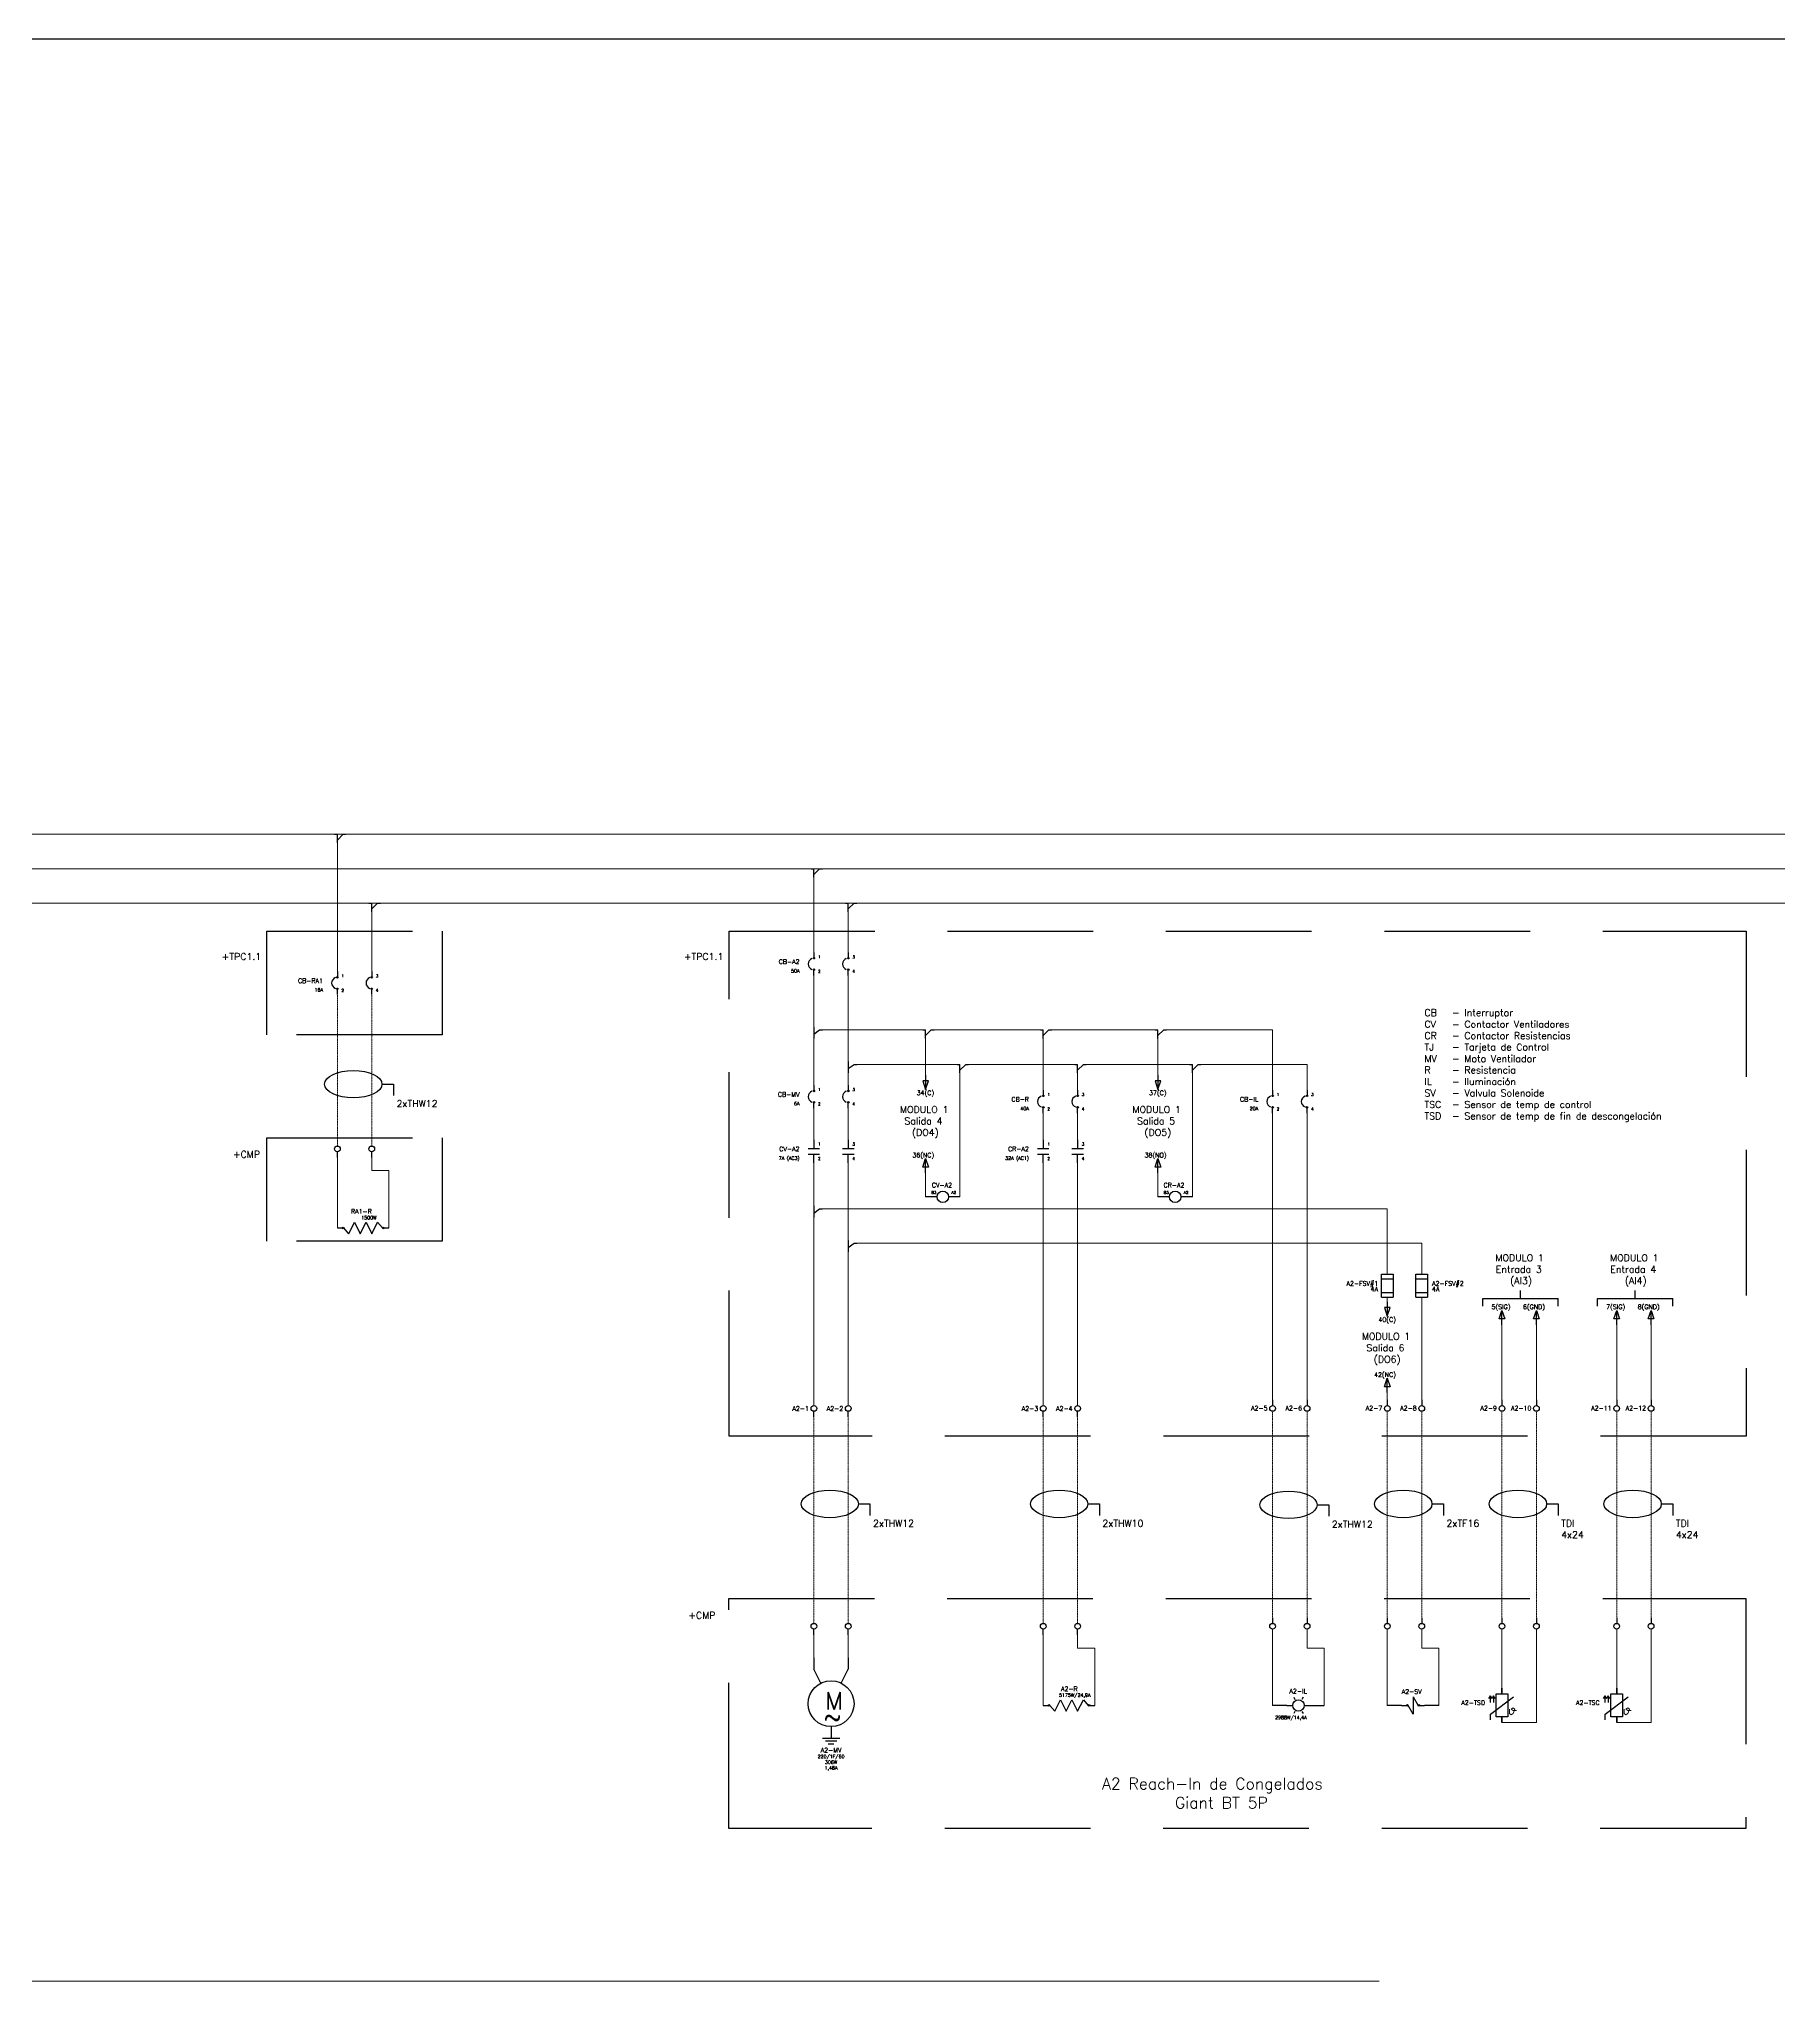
# Model space of a CAD drawing. Header units: inches. Extents: x 75782 to 87231, y -34126 to -18655.
# Drawn here: x 81470 to 82986, y -20349 to -18655 of the extents above; entities that cross this region are included whole.
import ezdxf
from ezdxf.enums import TextEntityAlignment as Align

# ---------------------------------------------------------------- set-up
doc = ezdxf.new("R2010")
doc.units = ezdxf.units.IN
doc.header["$MEASUREMENT"] = 0
doc.linetypes.add('DASHED', pattern=[19.05, 12.7, -6.35])
doc.linetypes.add('EPLANLINE7', pattern=[0])
for name, color, linetype, lineweight in [('A-Cable Belden', 9, 'Continuous', 18), ('A-Cables 220V', 6, 'Continuous', 18), ('SYMBOL', 2, 'Continuous', 25)]:
    doc.layers.add(name, color=color, linetype=linetype, lineweight=lineweight)
doc.layers.add('TEXTOS', color=7, linetype='Continuous')
doc.styles.add('Annotative', font='romans.shx')
doc.styles.get("Standard").update_dxf_attribs({"font": 'ROMANS.SHX'})

# ---------------------------------------------------------------- blocks, each defined once
blk = doc.blocks.new('Heater')
for p, q in [((0, 0), (4.3, 0)), ((10, -5), (5.7, 0)), ((10, -5), (15, 5)), ((15, 5), (20, -5)), ((20, -5), (25, 5)), ((25, 5), (30, -5)), ((30, -5), (35, 5)), ((35, 5), (39.3, 0)), ((40.7, 0), (45, 0))]:
    blk.add_line(p, q)
for centre in [(5, 0), (40, 0)]:
    blk.add_circle(centre, 0.704)
at = {"flags": 4}
for tag, height, p in [('NAME', 4, (30, 12.5)), ('DATA', 3, (27.5, 7.5))]:
    blk.add_attdef(tag, text='', height=height, dxfattribs=at).set_placement(p, align=Align.RIGHT)
blk = doc.blocks.new('2F Breaker')
for p, q in [((0, 0), (0, -4.3)), ((30, 0), (30, -4.3)), ((0, -20), (0, -15.7)), ((30, -20), (30, -15.7))]:
    blk.add_line(p, q)
for centre in [(0, -5), (0, -15), (30, -5), (30, -15)]:
    blk.add_circle(centre, 0.653)
for centre in [(0, -10), (30, -10)]:
    blk.add_arc(centre, 5, 110, 250)
for s, p in [('2', (3.6, -17.7)), ('1', (3.6, -5)), ('3', (33.6, -5)), ('4', (33.6, -17.7))]:
    blk.add_text(s, height=2.5).set_placement(p)
at = {"flags": 4}
for tag, height, p in [('FEATURES', 3, (-12.5, -17.5)), ('NAME', 4, (-12.5, -10))]:
    blk.add_attdef(tag, text='', height=height, dxfattribs=at).set_placement(p, align=Align.RIGHT)
blk = doc.blocks.new('derivación inferior')
for p, q in [((-2.5, 0), (0, 0)), ((0, -7.5), (0, 0)), ((0, -5), (5, 0)), ((5, 0), (7.5, 0))]:
    blk.add_line(p, q)
blk = doc.blocks.new('CONT 2F')
for p, q in [((33337.3, 23395.8), (33337.3, 23388.3)), ((33367.3, 23395.8), (33367.3, 23388.3)), ((33332.3, 23388.3), (33342.3, 23388.3)), ((33332.3, 23383.3), (33342.3, 23383.3)), ((33337.3, 23375.8), (33337.3, 23383.3)), ((33362.3, 23388.3), (33372.3, 23388.3)), ((33362.3, 23383.3), (33372.3, 23383.3)), ((33367.3, 23375.8), (33367.3, 23383.3))]:
    blk.add_line(p, q)
for s, p in [('1', (33340.9, 23390.8)), ('3', (33370.9, 23390.8)), ('2', (33340.9, 23378.1)), ('4', (33370.9, 23378.1))]:
    blk.add_text(s, height=2.5).set_placement(p)
at = {"flags": 4}
for tag, height, p in [('NAME', 4, (33324.8, 23385.8)), ('FEATURES', 3, (33324.8, 23378.3))]:
    blk.add_attdef(tag, text='', height=height, dxfattribs=at).set_placement(p, align=Align.RIGHT)
blk = doc.blocks.new('derivación a la derecha')
for p, q in [((0, 2.5), (0, -7.5)), ((0, -3.75), (5, 0)), ((5, 0), (7.5, 0))]:
    blk.add_line(p, q)
blk = doc.blocks.new('Solenoid Coil')
for p, q in [((0, 0), (4.3, 0)), ((10, -7.5), (5.7, 0)), ((10, 7.5), (10, -7.5)), ((10, 7.5), (14.3, 0)), ((15.7, 0), (20, 0))]:
    blk.add_line(p, q)
for centre in [(5, 0), (15, 0)]:
    blk.add_circle(centre, 0.704)
at = {"flags": 4}
for tag, height, p in [('NAME', 4, (17.5, 10)), ('PAGE', 3, (15, -17.5))]:
    blk.add_attdef(tag, text='', height=height, dxfattribs=at).set_placement(p, align=Align.RIGHT)
blk = doc.blocks.new('Temperature sensor')
for p, q in [((-10, -22.5), (10, -7.5)), ((-10, -27.5), (-10, -22.5))]:
    blk.add_line(p, q)
for points in [[(0, 0), (0, 0), (0, -5), (0, -5)], [(-5, -5), (5, -5), (5, -25), (-5, -25)], [(0, -30), (0, -30), (0, -25), (0, -25)]]:
    blk.add_lwpolyline(points, close=True)
at = {"layer": 'SYMBOL', "color": 0, "linetype": 'EPLANLINE7', "lineweight": 25}
for p, q in [((-10.4, -6.5), (-11.9, -8.9)), ((-10.4, -6.5), (-10.4, -12.5)), ((-10.4, -6.5), (-8.9, -8.9)), ((-7.4, -6.5), (-7.4, -12.5))]:
    blk.add_line(p, q, dxfattribs=at)
at = {"layer": 'SYMBOL', "color": 0, "linetype": 'EPLANLINE7', "lineweight": 13}
for p, q in [((-7.4, -6.5), (-8.9, -8.9)), ((-7.4, -6.5), (-5.9, -8.9)), ((-7.4, -12.5), (-7.4, -12.5)), ((-7.4, -12.5), (-7.4, -12.5)), ((6.6, -18.3), (6.6, -21.9)), ((6.6, -21.9), (8.1, -23.1)), ((9.6, -17.1), (8.1, -18.3)), ((8.1, -18.3), (9.6, -19.5)), ((8.1, -23.1), (9.6, -21.9)), ((11.1, -18.3), (9.6, -17.1)), ((9.6, -21.9), (11.1, -18.3)), ((9.6, -19.5), (12.6, -19.5))]:
    blk.add_line(p, q, dxfattribs=at)
at = {"flags": 4}
blk.add_attdef('NAME', text='', height=4, dxfattribs=at).set_placement((-14.8, -14.6), align=Align.RIGHT)
blk = doc.blocks.new('Arrow-down')
for p, q in [((0, 0), (0, -12.5)), ((2.5, -5), (-2.5, -5)), ((-2.5, -5), (0, -12.5)), ((0, -12.5), (2.5, -5))]:
    blk.add_line(p, q)
at = {"flags": 4}
blk.add_attdef('NAME', text='', height=4, dxfattribs=at).set_placement((7.5, -17.5), align=Align.RIGHT)
blk = doc.blocks.new('Arrow-up')
for p, q in [((-2.5, 5), (0, 12.5)), ((2.5, 5), (-2.5, 5)), ((0, 0), (0, 12.5)), ((0, 12.5), (2.5, 5))]:
    blk.add_line(p, q)
at = {"flags": 4}
blk.add_attdef('NAME', text='', height=4, dxfattribs=at).set_placement((7.5, 13.5), align=Align.RIGHT)
blk = doc.blocks.new('Relay Coil')
for p, q in [((5, 0), (0, 0)), ((20, 0), (15, 0))]:
    blk.add_line(p, q)
blk.add_circle((10, 0), 5)
for s, p in [('B3', (0, 2.5)), ('A2', (17.5, 2.5))]:
    blk.add_text(s, height=2.5).set_placement(p)
at = {"flags": 4}
for tag, height, p in [('NAME', 4, (18.1, 8.2)), ('INTENSIDAD', 3, (21, -10)), ('PAGE', 3, (20.6, -15.1))]:
    blk.add_attdef(tag, text='', height=height, dxfattribs=at).set_placement(p, align=Align.RIGHT)
blk = doc.blocks.new('2F motor')
for p, q in [((0, 0), (0, -10)), ((30, 0), (30, -10)), ((6.1, -22.1), (0, -10)), ((23.9, -22.1), (30, -10)), ((15, -60), (15, -70)), ((7.5, -70), (22.5, -70)), ((10, -72.5), (20, -72.5)), ((12.5, -75), (17.5, -75))]:
    blk.add_line(p, q)
blk.add_circle((15, -40), 20)
blk.add_text('M', height=15).set_placement((10, -45))
at = {"insert": (8.6, -43.8), "char_height": 15, "width": 78.304, "attachment_point": 1}
blk.add_mtext('{\\Fsimplex|c0;~}', dxfattribs=at)
at = {"flags": 4}
for tag, height, p in [('VOLTAJE', 3, (15, -87.5)), ('NAME', 4, (15, -82.5)), ('CURRENT', 3, (15, -97.5)), ('HP', 3, (15, -92.5))]:
    blk.add_attdef(tag, text='', height=height, dxfattribs=at).set_placement(p, align=Align.CENTER)
blk = doc.blocks.new('Fusible')
at = {"color": 0, "ltscale": 0.1}
for p, q in [((45791, 2917.9), (45791, 2937.9)), ((45791, 2937.9), (45801, 2937.9)), ((45791, 2933.9), (45801, 2933.9)), ((45801, 2937.9), (45801, 2917.9)), ((45801, 2921.9), (45791, 2921.9)), ((45791, 2917.9), (45801, 2917.9))]:
    blk.add_line(p, q, dxfattribs=at)
at = {"flags": 4}
for p in [(45787.9, 2927.9), (45787.9, 2922.9)]:
    blk.add_attdef('NAME', text='', height=4, dxfattribs=at).set_placement(p, align=Align.RIGHT)
blk = doc.blocks.new('fusible1')
at = {"color": 0, "ltscale": 0.1}
for p, q in [((45821, 2917.9), (45821, 2937.9)), ((45821, 2937.9), (45831, 2937.9)), ((45821, 2933.9), (45831, 2933.9)), ((45831, 2937.9), (45831, 2917.9)), ((45831, 2921.9), (45821, 2921.9)), ((45821, 2917.9), (45831, 2917.9))]:
    blk.add_line(p, q, dxfattribs=at)
at = {"flags": 4}
for p in [(45834.9, 2927.9), (45834.9, 2922.9)]:
    blk.add_attdef('NAME', p, '', height=4, dxfattribs=at)
blk = doc.blocks.new('Pilot Light')
for p, q in [((-10, 0), (-5, 0)), ((-4.1, 7.1), (-3, 5.2)), ((4.1, 7.1), (3, 5.2)), ((5, 0), (10, 0)), ((-3, -5.2), (-4.1, -7.1)), ((3, -5.2), (4.1, -7.1))]:
    blk.add_line(p, q)
blk.add_circle((0, 0), 5)
at = {"flags": 4}
for tag, height, p in [('NAME', 4, (7.4, 10.4)), ('COLOR', 3, (7.2, -12.1))]:
    blk.add_attdef(tag, text='', height=height, dxfattribs=at).set_placement(p, align=Align.RIGHT)
blk = doc.blocks.new('Borne - abajo')
blk.add_line((0, 0), (0, 5))
blk.add_circle((0, 7.5), 2.5)
at = {"flags": 4}
blk.add_attdef('NAME', text='', height=4, dxfattribs=at).set_placement((-4.4, 5.3), align=Align.RIGHT)
blk.add_attdef('#', (4.6, 5.9), '', height=3, dxfattribs=at)
blk = doc.blocks.new('Borne - arriba')
blk.add_line((0, 0), (0, -5))
blk.add_circle((0, -7.5), 2.5)
at = {"flags": 4}
blk.add_attdef('NAME', text='', height=4, dxfattribs=at).set_placement((-4.4, -9.3), align=Align.RIGHT)
blk.add_attdef('#', (4.6, -8.9), '', height=3, dxfattribs=at)

msp = doc.modelspace()

# ---------------------------------------------------------------- linework, layer by layer
at = {"ltscale": 0.1}
for p, q in [((81768.7, -19566.7), (81778.7, -19566.7)), ((81778.7, -19566.7), (81778.7, -19576.7)), ((82761.4, -19753.5), (82761.4, -19746.7)), ((82861.4, -19753.5), (82861.4, -19746.7)), ((82728.7, -19760.2), (82728.7, -19753.5)), ((82728.7, -19753.5), (82794.2, -19753.5)), ((82794.2, -19760.2), (82794.2, -19753.5)), ((82828.7, -19760.2), (82828.7, -19753.5)), ((82828.7, -19753.5), (82894.2, -19753.5)), ((82894.2, -19760.2), (82894.2, -19753.5)), ((82184.2, -19932.7), (82194.2, -19932.7)), ((82194.2, -19932.7), (82194.2, -19942.7)), ((82384.2, -19932.7), (82394.2, -19932.7)), ((82394.2, -19932.7), (82394.2, -19942.7)), ((82584.2, -19933.5), (82594.2, -19933.5)), ((82594.2, -19933.5), (82594.2, -19943.5)), ((82684.2, -19932.7), (82694.2, -19932.7)), ((82694.2, -19932.7), (82694.2, -19942.7)), ((82784.2, -19932.7), (82794.2, -19932.7)), ((82794.2, -19932.7), (82794.2, -19942.7)), ((82884.2, -19932.7), (82894.2, -19932.7)), ((82894.2, -19932.7), (82894.2, -19942.7))]:
    msp.add_line(p, q, dxfattribs=at)
for p, q in [((81729.8, -19630.7), (81729.8, -19625.7)), ((81759.8, -19630.7), (81759.8, -19625.7)), ((82247.7, -19664.9), (82242.7, -19664.9)), ((82272.7, -19664.9), (82267.7, -19664.9)), ((82450.3, -19664.9), (82445.3, -19664.9)), ((82475.3, -19664.9), (82470.3, -19664.9)), ((82545.3, -20031.9), (82545.3, -20036.9)), ((82575.3, -20031.9), (82575.3, -20036.9)), ((82645.3, -20031.9), (82645.3, -20036.9)), ((82675.3, -20031.9), (82675.3, -20036.9)), ((82745.3, -20031.9), (82745.3, -20036.9)), ((82775.3, -20031.9), (82775.3, -20036.9)), ((82845.3, -20031.9), (82845.3, -20036.9)), ((82875.3, -20031.9), (82875.3, -20036.9)), ((82145.3, -20046.9), (82145.3, -20041.9)), ((82175.3, -20046.9), (82175.3, -20041.9)), ((82345.3, -20046.9), (82345.3, -20041.9)), ((82375.3, -20046.9), (82375.3, -20041.9)), ((82557.8, -20108.4), (82545.3, -20108.4)), ((82577.8, -20108.4), (82590.3, -20108.4)), ((82657.8, -20108.4), (82645.3, -20108.4)), ((82690.3, -20108.4), (82677.8, -20108.4))]:
    msp.add_line(p, q)
msp.add_lwpolyline([(75782.1, -18655.2), (87231.1, -18655.2), (87231.1, -24628.5), (75782.1, -24628.5)], close=True, dxfattribs=at)
msp.add_lwpolyline([(75782.1, -18655.2), (87231.1, -18655.2), (87231.1, -24628.5), (75782.1, -24628.5)], close=True, dxfattribs=at)
at = {"linetype": 'DASHED', "ltscale": 10}
for points in [[(81668.3, -19433.4), (81821.3, -19433.4), (81821.3, -19523.7), (81668.3, -19523.7)], [(82071.3, -19433.4), (82958.1, -19433.4), (82958.1, -19873.7), (82071.3, -19873.7)], [(81668.3, -19613.4), (81821.3, -19613.4), (81821.3, -19703.7), (81668.3, -19703.7)], [(82071.1, -20015.3), (82957.9, -20015.3), (82957.9, -20215.6), (82071.1, -20215.6)]]:
    msp.add_lwpolyline(points, close=True, dxfattribs=at)
for centre in [(81729.8, -19623.2), (81759.8, -19623.2), (82145.3, -20039.4), (82175.3, -20039.4), (82345.3, -20039.4), (82375.3, -20039.4), (82545.3, -20039.4), (82575.3, -20039.4), (82645.3, -20039.4), (82675.3, -20039.4), (82745.3, -20039.4), (82775.3, -20039.4), (82845.3, -20039.4), (82875.3, -20039.4)]:
    msp.add_circle(centre, 2.5)
at = {"ltscale": 0.1}
for centre in [(81743.7, -19566.7), (82159.2, -19932.7), (82359.2, -19932.7), (82559.2, -19933.5), (82659.2, -19932.7), (82759.2, -19932.7), (82859.2, -19932.7)]:
    msp.add_ellipse(centre, major_axis=(-25, 0), ratio=0.48, dxfattribs=at)
at = {"layer": 'A-Cable Belden'}
for p, q in [((82745.3, -19846.9), (82745.3, -19776.4)), ((82775.3, -19776.4), (82775.3, -19846.9)), ((82845.3, -19846.9), (82845.3, -19776.4)), ((82875.3, -19776.4), (82875.3, -19846.9)), ((82745.3, -20093.4), (82745.3, -20041.9)), ((82775.3, -20041.9), (82775.3, -20123.4)), ((82845.3, -20095.9), (82845.3, -20041.9)), ((82875.3, -20041.9), (82875.3, -20123.4)), ((82775.3, -20123.4), (82745.3, -20123.4)), ((82875.3, -20123.4), (82845.3, -20123.4))]:
    msp.add_line(p, q, dxfattribs=at)
at = {"layer": 'A-Cable Belden', "linetype": 'DASHED', "ltscale": 0.01}
for p, q in [((82745.3, -19851.9), (82745.3, -20031.9)), ((82775.3, -19851.9), (82775.3, -20031.9)), ((82845.3, -19851.9), (82845.3, -20031.9)), ((82875.3, -19851.9), (82875.3, -20031.9))]:
    msp.add_line(p, q, dxfattribs=at)
at = {"layer": 'A-Cables 220V'}
for p, q in [((79583.7, -19348.8), (86791.7, -19348.8)), ((81729.8, -19468.5), (81729.8, -19348.8)), ((79613.7, -19378.8), (86791.7, -19378.8)), ((82145.3, -19451.9), (82145.3, -19378.8)), ((79643.7, -19408.8), (86791.7, -19408.8)), ((81759.8, -19468.5), (81759.8, -19408.8)), ((82175.3, -19451.9), (82175.3, -19408.8)), ((82145.3, -19471.9), (82145.3, -19567.6)), ((82175.3, -19471.9), (82175.3, -19571.9)), ((82152.8, -19519.4), (82240.2, -19519.4)), ((82242.7, -19526.9), (82242.7, -19558.8)), ((82250.2, -19519.4), (82342.8, -19519.4)), ((82345.3, -19571.9), (82345.3, -19519.4)), ((82350.3, -19519.4), (82445.3, -19519.4)), ((82445.3, -19519.4), (82445.3, -19558.8)), ((82450.3, -19519.4), (82545.3, -19519.4)), ((82545.3, -19519.4), (82545.3, -19572)), ((82182.8, -19549.4), (82270.2, -19549.4)), ((82272.7, -19556.9), (82272.7, -19664.9)), ((82280.2, -19549.4), (82372.8, -19549.4)), ((82375.3, -19571.9), (82375.3, -19549.4)), ((82380.3, -19549.4), (82475.3, -19549.4)), ((82475.3, -19556.9), (82475.3, -19664.9)), ((82480.3, -19549.4), (82575.3, -19549.4)), ((82575.3, -19549.4), (82575.3, -19571.9)), ((82145.3, -19587.6), (82145.3, -19615.2)), ((82175.3, -19587.6), (82175.3, -19615.2)), ((82345.3, -19591.9), (82345.3, -19615.2)), ((82375.3, -19591.9), (82375.3, -19615.2)), ((82545.3, -19591.9), (82545.3, -19846.9)), ((82575.3, -19591.9), (82575.3, -19846.9)), ((81729.8, -19625.7), (81729.8, -19692.1)), ((81759.8, -19625.7), (81759.8, -19642.1)), ((81774.8, -19642.1), (81759.8, -19642.1)), ((81774.8, -19692.1), (81774.8, -19642.1)), ((82145.3, -19635.2), (82145.3, -19738.2)), ((82175.3, -19635.2), (82175.3, -19738.2)), ((82242.7, -19644.1), (82242.7, -19664.9)), ((82345.3, -19635.2), (82345.3, -19846.9)), ((82375.3, -19635.2), (82375.3, -19846.9)), ((82445.3, -19644.1), (82445.3, -19664.9)), ((82152.8, -19675.4), (82645.3, -19675.4)), ((82645.3, -19675.4), (82645.3, -19732.5)), ((82182.8, -19705.4), (82675.3, -19705.4)), ((82675.3, -19705.4), (82675.3, -19732.5)), ((82145.3, -19738.2), (82145.3, -19846.9)), ((82175.3, -19738.2), (82175.3, -19846.9)), ((82645.3, -19752.5), (82645.3, -19757.9)), ((82675.3, -19752.5), (82675.3, -19846.9)), ((82645.3, -19835.5), (82645.3, -19841.9)), ((82145.3, -20041.9), (82145.3, -20066.9)), ((82175.3, -20041.9), (82175.3, -20066.9)), ((82345.3, -20041.9), (82345.3, -20108.4)), ((82375.3, -20041.9), (82375.3, -20058.4)), ((82545.3, -20041.9), (82545.3, -20108.4)), ((82575.3, -20041.9), (82575.3, -20058.4)), ((82645.3, -20041.9), (82645.3, -20108.4)), ((82675.3, -20041.9), (82675.3, -20058.4)), ((82390.3, -20058.4), (82375.3, -20058.4)), ((82390.3, -20108.4), (82390.3, -20058.4)), ((82590.3, -20058.4), (82575.3, -20058.4)), ((82590.3, -20108.4), (82590.3, -20058.4)), ((82690.3, -20058.4), (82675.3, -20058.4)), ((82690.3, -20108.4), (82690.3, -20058.4)), ((80463, -20348.8), (82638.3, -20348.8))]:
    msp.add_line(p, q, dxfattribs=at)
at = {"layer": 'A-Cables 220V', "linetype": 'DASHED', "ltscale": 0.01}
for p, q in [((81729.8, -19488.5), (81729.8, -19620.7)), ((81759.8, -19488.5), (81759.8, -19620.7)), ((82645.3, -19841.9), (82645.3, -19846.9)), ((82145.3, -19851.9), (82145.3, -20036.9)), ((82175.3, -19851.9), (82175.3, -20036.9)), ((82345.3, -19851.9), (82345.3, -20036.9)), ((82375.3, -19851.9), (82375.3, -20036.9)), ((82545.3, -19851.9), (82545.3, -20031.9)), ((82575.3, -19851.9), (82575.3, -20031.9)), ((82645.3, -19851.9), (82645.3, -20031.9)), ((82675.3, -19851.9), (82675.3, -20031.9))]:
    msp.add_line(p, q, dxfattribs=at)

# ---------------------------------------------------------------- block references
for name, p in [('derivación inferior', (81729.8, -19348.8)), ('derivación inferior', (82145.3, -19378.8)), ('derivación inferior', (82145.3, -19378.8)), ('derivación inferior', (81759.8, -19408.8)), ('derivación inferior', (82175.3, -19408.8)), ('derivación inferior', (82175.3, -19408.8)), ('derivación a la derecha', (82145.3, -19519.4)), ('derivación inferior', (82242.7, -19519.4)), ('derivación inferior', (82345.3, -19519.4)), ('derivación inferior', (82445.3, -19519.4)), ('derivación a la derecha', (82175.3, -19549.4)), ('derivación inferior', (82272.7, -19549.4)), ('derivación inferior', (82375.3, -19549.4)), ('derivación inferior', (82475.3, -19549.4)), ('derivación a la derecha', (82145.3, -19675.4)), ('derivación a la derecha', (82175.3, -19705.4))]:
    msp.add_blockref(name, p)
ref = msp.add_blockref('2F Breaker', (82145.3, -19451.9))
ref.add_attrib('NAME', 'CB-A2', dxfattribs={"height": 4}).set_placement((82132.8, -19461.9), align=Align.RIGHT)
ref.add_attrib('FEATURES', '50A', dxfattribs={"height": 3}).set_placement((82132.8, -19469.4), align=Align.RIGHT)
ref = msp.add_blockref('2F Breaker', (81729.8, -19468.5))
ref.add_attrib('NAME', 'CB-RA1', dxfattribs={"height": 4}).set_placement((81717.3, -19478.5), align=Align.RIGHT)
ref.add_attrib('FEATURES', '16A', dxfattribs={"height": 3}).set_placement((81717.3, -19486), align=Align.RIGHT)
ref = msp.add_blockref('Arrow-down', (82242.7, -19558.8))
ref.add_attrib('NAME', '34(C)', dxfattribs={"height": 4}).set_placement((82250.2, -19576.3), align=Align.RIGHT)
ref = msp.add_blockref('Arrow-down', (82445.3, -19558.8))
ref.add_attrib('NAME', '37(C)', dxfattribs={"height": 4}).set_placement((82452.8, -19576.3), align=Align.RIGHT)
ref = msp.add_blockref('2F Breaker', (82145.3, -19567.6))
ref.add_attrib('NAME', 'CB-MV', dxfattribs={"height": 4}).set_placement((82132.8, -19577.6), align=Align.RIGHT)
ref.add_attrib('FEATURES', '6A', dxfattribs={"height": 3}).set_placement((82132.8, -19585.1), align=Align.RIGHT)
ref = msp.add_blockref('2F Breaker', (82345.3, -19571.9))
ref.add_attrib('NAME', 'CB-R', dxfattribs={"height": 4}).set_placement((82332.8, -19581.9), align=Align.RIGHT)
ref.add_attrib('FEATURES', '40A', dxfattribs={"height": 3}).set_placement((82332.8, -19589.4), align=Align.RIGHT)
ref = msp.add_blockref('2F Breaker', (82545.3, -19571.9))
ref.add_attrib('NAME', 'CB-IL', dxfattribs={"height": 4}).set_placement((82532.8, -19581.9), align=Align.RIGHT)
ref.add_attrib('FEATURES', '20A', dxfattribs={"height": 3}).set_placement((82532.8, -19589.4), align=Align.RIGHT)
ref = msp.add_blockref('CONT 2F', (48808, -43011))
ref.add_attrib('NAME', 'CV-A2', dxfattribs={"height": 4}).set_placement((82132.8, -19625.2), align=Align.RIGHT)
ref.add_attrib('FEATURES', '7A (AC3)', dxfattribs={"height": 3}).set_placement((82132.8, -19632.7), align=Align.RIGHT)
ref = msp.add_blockref('Arrow-up', (82242.7, -19644.1))
ref.add_attrib('NAME', '36(NC)', dxfattribs={"height": 4}).set_placement((82250.2, -19630.6), align=Align.RIGHT)
ref = msp.add_blockref('CONT 2F', (49008, -43011))
ref.add_attrib('NAME', 'CR-A2', dxfattribs={"height": 4}).set_placement((82332.8, -19625.2), align=Align.RIGHT)
ref.add_attrib('FEATURES', '32A (AC1)', dxfattribs={"height": 3}).set_placement((82332.8, -19632.7), align=Align.RIGHT)
ref = msp.add_blockref('Arrow-up', (82445.3, -19644.1))
ref.add_attrib('NAME', '38(NO)', dxfattribs={"height": 4}).set_placement((82452.8, -19630.6), align=Align.RIGHT)
ref = msp.add_blockref('Relay Coil', (82247.7, -19664.9))
ref.add_attrib('NAME', 'CV-A2', dxfattribs={"height": 4}).set_placement((82265.8, -19656.7), align=Align.RIGHT)
ref = msp.add_blockref('Relay Coil', (82450.3, -19664.9))
ref.add_attrib('NAME', 'CR-A2', dxfattribs={"height": 4}).set_placement((82468.4, -19656.7), align=Align.RIGHT)
ref = msp.add_blockref('Heater', (81729.8, -19692.1))
ref.add_attrib('NAME', 'RA1-R', dxfattribs={"height": 4}).set_placement((81759.8, -19679.6), align=Align.RIGHT)
ref.add_attrib('DATA', '1500W', dxfattribs={"height": 3}).set_placement((81757.3, -19684.6), align=Align.CENTER)
ref = msp.add_blockref('Fusible', (36849.3, -22670.4))
ref.add_attrib('NAME', 'A2-FSV#1', dxfattribs={"height": 4}).set_placement((82637.3, -19742.5), align=Align.RIGHT)
ref.add_attrib('NAME', '4A', dxfattribs={"height": 4}).set_placement((82637.3, -19747.5), align=Align.RIGHT)
ref = msp.add_blockref('fusible1', (36849.3, -22670.4))
ref.add_attrib('NAME', 'A2-FSV#2', (82684.3, -19742.5), dxfattribs={"height": 4})
ref.add_attrib('NAME', '4A', (82684.3, -19747.5), dxfattribs={"height": 4})
ref = msp.add_blockref('Arrow-down', (82645.3, -19756.5))
ref.add_attrib('NAME', '40(C)', dxfattribs={"height": 4}).set_placement((82652.8, -19774), align=Align.RIGHT)
ref = msp.add_blockref('Arrow-up', (82745.3, -19776.4))
ref.add_attrib('NAME', '5(SIG)', dxfattribs={"height": 4}).set_placement((82752.8, -19762.9), align=Align.RIGHT)
ref = msp.add_blockref('Arrow-up', (82775.3, -19776.4))
ref.add_attrib('NAME', '6(GND)', dxfattribs={"height": 4}).set_placement((82782.8, -19762.9), align=Align.RIGHT)
ref = msp.add_blockref('Arrow-up', (82845.3, -19776.4))
ref.add_attrib('NAME', '7(SIG)', dxfattribs={"height": 4}).set_placement((82852.8, -19762.9), align=Align.RIGHT)
ref = msp.add_blockref('Arrow-up', (82875.3, -19776.4))
ref.add_attrib('NAME', '8(GND)', dxfattribs={"height": 4}).set_placement((82882.8, -19762.9), align=Align.RIGHT)
ref = msp.add_blockref('Arrow-up', (82645.3, -19835.5))
ref.add_attrib('NAME', '42(NC)', dxfattribs={"height": 4}).set_placement((82652.8, -19822), align=Align.RIGHT)
ref = msp.add_blockref('Borne - abajo', (82145.3, -19856.9))
ref.add_attrib('NAME', 'A2-1', dxfattribs={"height": 4}).set_placement((82140.9, -19851.6), align=Align.RIGHT)
ref = msp.add_blockref('Borne - abajo', (82175.3, -19856.9))
ref.add_attrib('NAME', 'A2-2', dxfattribs={"height": 4}).set_placement((82170.9, -19851.6), align=Align.RIGHT)
ref = msp.add_blockref('Borne - abajo', (82345.3, -19856.9))
ref.add_attrib('NAME', 'A2-3', dxfattribs={"height": 4}).set_placement((82340.9, -19851.6), align=Align.RIGHT)
ref = msp.add_blockref('Borne - abajo', (82375.3, -19856.9))
ref.add_attrib('NAME', 'A2-4', dxfattribs={"height": 4}).set_placement((82370.9, -19851.6), align=Align.RIGHT)
ref = msp.add_blockref('Borne - arriba', (82545.3, -19841.9))
ref.add_attrib('NAME', 'A2-5', dxfattribs={"height": 4}).set_placement((82540.9, -19851.2), align=Align.RIGHT)
ref = msp.add_blockref('Borne - arriba', (82575.3, -19841.9))
ref.add_attrib('NAME', 'A2-6', dxfattribs={"height": 4}).set_placement((82570.9, -19851.2), align=Align.RIGHT)
ref = msp.add_blockref('Borne - arriba', (82645.3, -19841.9))
ref.add_attrib('NAME', 'A2-7', dxfattribs={"height": 4}).set_placement((82640.9, -19851.2), align=Align.RIGHT)
ref = msp.add_blockref('Borne - arriba', (82675.3, -19841.9))
ref.add_attrib('NAME', 'A2-8', dxfattribs={"height": 4}).set_placement((82670.9, -19851.2), align=Align.RIGHT)
ref = msp.add_blockref('Borne - arriba', (82745.3, -19841.9))
ref.add_attrib('NAME', 'A2-9', dxfattribs={"height": 4}).set_placement((82740.9, -19851.2), align=Align.RIGHT)
ref = msp.add_blockref('Borne - arriba', (82775.3, -19841.9))
ref.add_attrib('NAME', 'A2-10', dxfattribs={"height": 4}).set_placement((82770.9, -19851.2), align=Align.RIGHT)
ref = msp.add_blockref('Borne - arriba', (82845.3, -19841.9))
ref.add_attrib('NAME', 'A2-11', dxfattribs={"height": 4}).set_placement((82840.9, -19851.2), align=Align.RIGHT)
ref = msp.add_blockref('Borne - arriba', (82875.3, -19841.9))
ref.add_attrib('NAME', 'A2-12', dxfattribs={"height": 4}).set_placement((82870.9, -19851.2), align=Align.RIGHT)
ref = msp.add_blockref('2F motor', (82145.3, -20066.9))
ref.add_attrib('CURRENT', '1,48A', dxfattribs={"height": 3}).set_placement((82160.3, -20164.4), align=Align.CENTER)
ref.add_attrib('HP', '306W', dxfattribs={"height": 3}).set_placement((82160.3, -20159.4), align=Align.CENTER)
ref.add_attrib('VOLTAJE', '220/1F/60', dxfattribs={"height": 3}).set_placement((82160.3, -20154.4), align=Align.CENTER)
ref.add_attrib('NAME', 'A2-MV', dxfattribs={"height": 4}).set_placement((82160.3, -20149.4), align=Align.CENTER)
ref = msp.add_blockref('Heater', (82345.3, -20108.4))
ref.add_attrib('NAME', 'A2-R', dxfattribs={"height": 4}).set_placement((82375.3, -20095.9), align=Align.RIGHT)
ref.add_attrib('DATA', '5175W/24,9A', dxfattribs={"height": 3}).set_placement((82372.8, -20100.9), align=Align.CENTER)
ref = msp.add_blockref('Pilot Light', (82567.8, -20108.4))
ref.add_attrib('NAME', 'A2-IL', dxfattribs={"height": 4}).set_placement((82575.2, -20097.9), align=Align.RIGHT)
ref.add_attrib('COLOR', '2988W/14,4A', dxfattribs={"height": 3}).set_placement((82575, -20120.4), align=Align.RIGHT)
ref = msp.add_blockref('Solenoid Coil', (82657.8, -20108.4))
ref.add_attrib('NAME', 'A2-SV', dxfattribs={"height": 4}).set_placement((82675.3, -20098.4), align=Align.RIGHT)
ref = msp.add_blockref('Temperature sensor', (82745.3, -20093.4))
ref.add_attrib('NAME', 'A2-TSD', dxfattribs={"height": 4}).set_placement((82730.5, -20108), align=Align.RIGHT)
ref = msp.add_blockref('Temperature sensor', (82845.3, -20093.4))
ref.add_attrib('NAME', 'A2-TSC', dxfattribs={"height": 4}).set_placement((82830.5, -20108), align=Align.RIGHT)

# ---------------------------------------------------------------- texts
at = {"insert": (82596.9, -19947.4), "char_height": 6, "attachment_point": 1, "style": 'Annotative'}
msp.add_mtext_dynamic_manual_height_columns('2xTHW12', width=128.511, gutter_width=1250, heights=[0], dxfattribs=at)
at = {"layer": 'TEXTOS', "char_height": 6, "attachment_point": 1}
for s, width, insert in [('+TPC1.1', 26.886, (81628.9, -19452.4)), ('+TPC1.1', 26.886, (82031.9, -19452.4)), ('CB^I- Interruptor\\PCV^I- Contactor Ventiladores\\PCR^I- Contactor Resistencias\\PTJ^I- Tarjeta de Control\\PMV^I- Moto Ventilador\\PR^I- Resistencia\\PIL^I- Iluminación\\PSV^I- Valvula Solenoide\\PTSC^I- Sensor de temp de control\\PTSD^I- Sensor de temp de fin de descongelación', 252.141, (82677.7, -19501.4)), ('2xTHW12', 128.511, (81781.4, -19580.6)), ('\\pi103.78;MODULO 1\\P\\pi107.64;Salida 4\\P\\pi114.21;(DO4)', 252.141, (82116.6, -19585.8)), ('\\pi103.78;MODULO 1\\P\\pi107.78;Salida 5\\P\\pi114.21;(DO5)', 252.141, (82319.3, -19585.8)), ('+CMP', 26.886, (81638.7, -19624.9)), ('\\pi103.78;MODULO 1\\P\\pi104.07;Entrada 3\\P\\pi116.64;(AI3)', 252.141, (82635.8, -19715.1)), ('\\pi103.78;MODULO 1\\P\\pi103.93;Entrada 4\\P\\pi116.64;(AI4)', 252.141, (82735.8, -19715.1)), ('\\pi103.78;MODULO 1\\P\\pi107.78;Salida 6\\P\\pi114.21;(DO6)', 252.141, (82519.3, -19783.6)), ('2xTHW12', 128.511, (82196.9, -19946.6)), ('2xTHW10', 128.511, (82396.9, -19946.6)), ('2xTF16', 128.511, (82696.9, -19946.6)), ('TDI\\P4x24', 128.511, (82796.9, -19946.6)), ('TDI\\P4x24', 128.511, (82896.9, -19946.6)), ('+CMP', 26.886, (82035.8, -20026.8))]:
    msp.add_mtext_dynamic_manual_height_columns(s, width=width, gutter_width=1250, heights=[0], dxfattribs=dict(at, insert=insert))
at = {"layer": 'TEXTOS', "linetype": 'DASHED', "ltscale": 0.1, "insert": (82129.9, -20171.6), "char_height": 10, "attachment_point": 1}
msp.add_mtext_dynamic_manual_height_columns('\\pi266.68;A2 Reach-In de Congelados\\P\\pi330.25;Giant BT 5P', width=752.403, gutter_width=1250, heights=[0], dxfattribs=at)

doc.saveas('drawing.dxf')
